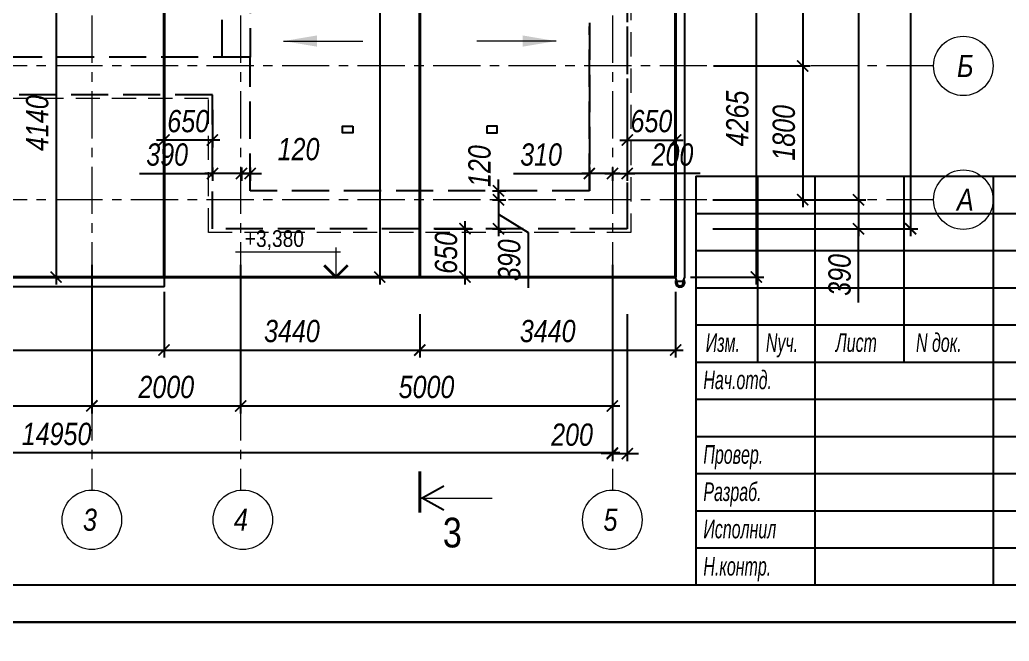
# Model space of a CAD drawing. Header units: millimetres. Extents: x 1582001 to 3303937, y 226471 to 491235.
# Drawn here: x 1721909 to 1735216, y 350400 to 358761 of the extents above; entities that cross this region are included whole.
import ezdxf
from ezdxf.enums import TextEntityAlignment as Align

# ---------------------------------------------------------------- set-up
doc = ezdxf.new("R2010")
doc.units = ezdxf.units.MM
for name, pattern in [('CENTER', [50.8, 31.75, -6.35, 6.35, -6.35]), ('GOST2.303 4', [7, 5, -2, 0]), ('HIDDEN', [0.375, 0.25, -0.125])]:
    doc.linetypes.add(name, pattern=pattern)
doc.layers.get('Defpoints').update_dxf_attribs({"color": 255, "lineweight": 30})
for name, color, linetype, lineweight in [('Кровля', 232, 'Continuous', 25), ('Оси', 251, 'CENTER', 9), ('Отметки', 123, 'Continuous', 18), ('Перегородки', 202, 'Continuous', 30), ('Размеры', 7, 'Continuous', 18), ('Стены несущие', 7, 'Continuous', 40), ('Текст-пояснений', 135, 'Continuous', 15), ('Утеплитель', 145, 'Continuous', 9)]:
    doc.layers.add(name, color=color, linetype=linetype, lineweight=lineweight)
doc.layers.add('Формуляр', color=138, linetype='Continuous')
doc.styles.add('-АР-', font='ARIALN.TTF', dxfattribs={"width": 0.98, "height": 300})
doc.styles.add('GOST 2.304', font='ARIALNI.TTF', dxfattribs={"width": 0.98, "height": 300})
doc.styles.add('style', font='ARIALNI.TTF', dxfattribs={"width": 0.98, "height": 300})
doc.styles.add('STYLE1', font='ARIALNI.TTF', dxfattribs={"height": 300})
doc.dimstyles.new('М100', dxfattribs={"dimtxt": 600, "dimasz": 150, "dimexe": 100, "dimexo": 200, "dimgap": 100, "dimtad": 1, "dimdec": 0, "dimtxsty": 'style', "dimblk": 'ARCHTICK', "dimcen": 150, "dimdle": 100, "dimclrt": 256, "dimadec": 0, "dimazin": 0, "dimtfac": 1, "dimtdec": 0, "dimtmove": 1, "dimatfit": 3, "dimldrblk": 'NONE', "dimfxl": 0, "dimarcsym": 0})

# ---------------------------------------------------------------- blocks, each defined once
blk = doc.blocks.new('_ArchTick')
at = {"color": 0, "linetype": 'ByBlock', "const_width": 0.15}
blk.add_lwpolyline([(-0.5, -0.5), (0.5, 0.5)], dxfattribs=at)
blk = doc.blocks.new('*D378')
at = {"layer": 'Defpoints', "color": 0, "lineweight": -3, "transparency": 16777216}
for p in [(1717479, 356056), (1722879, 355666), (1722879, 353566)]:
    blk.add_point(p, dxfattribs=at)
at = {"layer": 'Размеры', "color": 0, "lineweight": -2, "transparency": 16777216}
for p, q in [((1717479, 355856), (1717479, 353466)), ((1722879, 355466), (1722879, 353466)), ((1717379, 353566), (1722979, 353566))]:
    blk.add_line(p, q, dxfattribs=at)
at = {"layer": 'Размеры', "color": 0, "lineweight": -2, "transparency": 16777216, "xscale": 150, "yscale": 150, "zscale": 150, "rotation": 180}
blk.add_blockref('_ArchTick', (1717479, 353566), dxfattribs=at)
at = {"layer": 'Размеры', "color": 0, "lineweight": -2, "transparency": 16777216, "xscale": 150, "yscale": 150, "zscale": 150}
blk.add_blockref('_ArchTick', (1722879, 353566), dxfattribs=at)
at = {"layer": 'Размеры', "transparency": 16777216, "insert": (1720179, 353819), "char_height": 300, "attachment_point": 5, "style": 'style'}
blk.add_mtext('5400', dxfattribs=at)
blk = doc.blocks.new('_None')
blk = doc.blocks.new('*D379')
at = {"layer": 'Defpoints', "color": 0, "lineweight": -3, "transparency": 16777216}
for p in [(1722879, 355666), (1724879, 355666), (1724879, 353566)]:
    blk.add_point(p, dxfattribs=at)
at = {"layer": 'Размеры', "color": 0, "lineweight": -2, "transparency": 16777216}
for p, q in [((1722879, 355466), (1722879, 353466)), ((1724879, 355466), (1724879, 353466)), ((1722779, 353566), (1724979, 353566))]:
    blk.add_line(p, q, dxfattribs=at)
at = {"layer": 'Размеры', "color": 0, "lineweight": -2, "transparency": 16777216, "xscale": 150, "yscale": 150, "zscale": 150, "rotation": 180}
blk.add_blockref('_ArchTick', (1722879, 353566), dxfattribs=at)
at = {"layer": 'Размеры', "color": 0, "lineweight": -2, "transparency": 16777216, "xscale": 150, "yscale": 150, "zscale": 150}
blk.add_blockref('_ArchTick', (1724879, 353566), dxfattribs=at)
at = {"layer": 'Размеры', "transparency": 16777216, "insert": (1723879, 353819), "char_height": 300, "attachment_point": 5, "style": 'style'}
blk.add_mtext('2000', dxfattribs=at)
blk = doc.blocks.new('*D380')
at = {"layer": 'Defpoints', "color": 0, "lineweight": -3, "transparency": 16777216}
for p in [(1724879, 355666), (1729879, 355666), (1729879, 353566)]:
    blk.add_point(p, dxfattribs=at)
at = {"layer": 'Размеры', "color": 0, "lineweight": -2, "transparency": 16777216}
for p, q in [((1724879, 355466), (1724879, 353466)), ((1729879, 355466), (1729879, 353466)), ((1724779, 353566), (1729979, 353566))]:
    blk.add_line(p, q, dxfattribs=at)
at = {"layer": 'Размеры', "color": 0, "lineweight": -2, "transparency": 16777216, "xscale": 150, "yscale": 150, "zscale": 150, "rotation": 180}
blk.add_blockref('_ArchTick', (1724879, 353566), dxfattribs=at)
at = {"layer": 'Размеры', "color": 0, "lineweight": -2, "transparency": 16777216, "xscale": 150, "yscale": 150, "zscale": 150}
blk.add_blockref('_ArchTick', (1729879, 353566), dxfattribs=at)
at = {"layer": 'Размеры', "transparency": 16777216, "insert": (1727379, 353819), "char_height": 300, "attachment_point": 5, "style": 'style'}
blk.add_mtext('5000', dxfattribs=at)
blk = doc.blocks.new('*D382')
at = {"layer": 'Defpoints', "color": 0, "lineweight": -3, "transparency": 16777216}
for p in [(1714929, 355666), (1729879, 355666), (1714929, 352934)]:
    blk.add_point(p, dxfattribs=at)
at = {"layer": 'Размеры', "color": 0, "lineweight": -2, "transparency": 16777216}
for p, q in [((1714929, 355466), (1714929, 352834)), ((1729879, 355466), (1729879, 352834)), ((1729979, 352934), (1714829, 352934))]:
    blk.add_line(p, q, dxfattribs=at)
at = {"layer": 'Размеры', "color": 0, "lineweight": -2, "transparency": 16777216, "xscale": 150, "yscale": 150, "zscale": 150, "rotation": 180}
blk.add_blockref('_ArchTick', (1714929, 352934), dxfattribs=at)
at = {"layer": 'Размеры', "color": 0, "lineweight": -2, "transparency": 16777216, "xscale": 150, "yscale": 150, "zscale": 150}
blk.add_blockref('_ArchTick', (1729879, 352934), dxfattribs=at)
at = {"layer": 'Размеры', "transparency": 16777216, "insert": (1722404, 353187), "char_height": 300, "attachment_point": 5, "style": 'style'}
blk.add_mtext('14950', dxfattribs=at)
blk = doc.blocks.new('*D384')
at = {"layer": 'Defpoints', "color": 0, "lineweight": -3, "transparency": 16777216}
for p in [(1729879, 355000), (1730079, 355000), (1730079, 352924)]:
    blk.add_point(p, dxfattribs=at)
at = {"layer": 'Размеры', "color": 0, "lineweight": -2, "transparency": 16777216}
for p, q in [((1729879, 354800), (1729879, 352824)), ((1730079, 354800), (1730079, 352824)), ((1729879, 352924), (1729729, 352924)), ((1729879, 352924), (1730079, 352924)), ((1730079, 352924), (1730229, 352924))]:
    blk.add_line(p, q, dxfattribs=at)
at = {"layer": 'Размеры', "color": 0, "lineweight": -2, "transparency": 16777216, "xscale": 150, "yscale": 150, "zscale": 150}
blk.add_blockref('_ArchTick', (1729879, 352924), dxfattribs=at)
at = {"layer": 'Размеры', "color": 0, "lineweight": -2, "transparency": 16777216, "xscale": 150, "yscale": 150, "zscale": 150, "rotation": 180}
blk.add_blockref('_ArchTick', (1730079, 352924), dxfattribs=at)
at = {"layer": 'Размеры', "transparency": 16777216, "insert": (1729337, 353177), "char_height": 300, "attachment_point": 5, "style": 'style'}
blk.add_mtext('200', dxfattribs=at)
blk = doc.blocks.new('*D395')
at = {"layer": 'Defpoints', "color": 0, "lineweight": -3, "transparency": 16777216}
for p in [(1730959, 361840), (1731039, 358140), (1732439, 358140)]:
    blk.add_point(p, dxfattribs=at)
at = {"layer": 'Размеры', "color": 0, "lineweight": -2, "transparency": 16777216}
for p, q in [((1731159, 361840), (1732539, 361840)), ((1732439, 361940), (1732439, 358040)), ((1731239, 358140), (1732539, 358140))]:
    blk.add_line(p, q, dxfattribs=at)
at = {"layer": 'Размеры', "color": 0, "lineweight": -2, "transparency": 16777216, "xscale": 150, "yscale": 150, "zscale": 150}
for p, rotation in [((1732439, 361840), 90), ((1732439, 358140), 270)]:
    blk.add_blockref('_ArchTick', p, dxfattribs=dict(at, rotation=rotation))
at = {"layer": 'Размеры', "transparency": 16777216, "insert": (1732186, 359990), "char_height": 300, "attachment_point": 5, "rotation": 90, "style": 'style'}
blk.add_mtext('3700', dxfattribs=at)
blk = doc.blocks.new('*D396')
at = {"layer": 'Defpoints', "color": 0, "lineweight": -3, "transparency": 16777216}
for p in [(1731039, 358140), (1731039, 356340), (1732439, 356340)]:
    blk.add_point(p, dxfattribs=at)
at = {"layer": 'Размеры', "color": 0, "lineweight": -2, "transparency": 16777216}
for p, q in [((1732439, 358240), (1732439, 356240)), ((1731239, 358140), (1732539, 358140)), ((1731239, 356340), (1732539, 356340))]:
    blk.add_line(p, q, dxfattribs=at)
at = {"layer": 'Размеры', "color": 0, "lineweight": -2, "transparency": 16777216, "xscale": 150, "yscale": 150, "zscale": 150}
for p, rotation in [((1732439, 358140), 90), ((1732439, 356340), 270)]:
    blk.add_blockref('_ArchTick', p, dxfattribs=dict(at, rotation=rotation))
at = {"layer": 'Размеры', "transparency": 16777216, "insert": (1732186, 357240), "char_height": 300, "attachment_point": 5, "rotation": 90, "style": 'style'}
blk.add_mtext('1800', dxfattribs=at)
blk = doc.blocks.new('*D400')
at = {"layer": 'Defpoints', "color": 0, "lineweight": -3, "transparency": 16777216}
for p in [(1731039, 374240), (1731039, 356340), (1733189, 356340)]:
    blk.add_point(p, dxfattribs=at)
at = {"layer": 'Размеры', "color": 0, "lineweight": -2, "transparency": 16777216}
for p, q in [((1733189, 374340), (1733189, 356240)), ((1731239, 374240), (1733289, 374240)), ((1731239, 356340), (1733289, 356340))]:
    blk.add_line(p, q, dxfattribs=at)
at = {"layer": 'Размеры', "color": 0, "lineweight": -2, "transparency": 16777216, "xscale": 150, "yscale": 150, "zscale": 150}
for p, rotation in [((1733189, 374240), 90), ((1733189, 356340), 270)]:
    blk.add_blockref('_ArchTick', p, dxfattribs=dict(at, rotation=rotation))
at = {"layer": 'Размеры', "transparency": 16777216, "insert": (1732936, 365290), "char_height": 300, "attachment_point": 5, "rotation": 90, "style": 'style'}
blk.add_mtext('17900', dxfattribs=at)
blk = doc.blocks.new('*D401')
at = {"layer": 'Defpoints', "color": 0, "lineweight": -3, "transparency": 16777216}
for p in [(1731029, 356340), (1731029, 355950), (1733189, 355950)]:
    blk.add_point(p, dxfattribs=at)
at = {"layer": 'Размеры', "color": 0, "lineweight": -2, "transparency": 16777216}
for p, q in [((1733189, 356440), (1733189, 355850)), ((1731229, 356340), (1733289, 356340)), ((1731229, 355950), (1733289, 355950)), ((1733189, 354955), (1733189, 355950))]:
    blk.add_line(p, q, dxfattribs=at)
at = {"layer": 'Размеры', "color": 0, "lineweight": -2, "transparency": 16777216, "xscale": 150, "yscale": 150, "zscale": 150}
for p, rotation in [((1733189, 356340), 90), ((1733189, 355950), 270)]:
    blk.add_blockref('_ArchTick', p, dxfattribs=dict(at, rotation=rotation))
at = {"layer": 'Размеры', "transparency": 16777216, "insert": (1732936, 355328), "char_height": 300, "attachment_point": 5, "rotation": 90, "style": 'style'}
blk.add_mtext('390', dxfattribs=at)
blk = doc.blocks.new('*D402')
at = {"layer": 'Defpoints', "color": 0, "lineweight": -3, "transparency": 16777216}
for p in [(1731029, 374630), (1731029, 355950), (1733889, 355950)]:
    blk.add_point(p, dxfattribs=at)
at = {"layer": 'Размеры', "color": 0, "lineweight": -2, "transparency": 16777216}
for p, q in [((1733889, 374730), (1733889, 355850)), ((1731229, 374630), (1733989, 374630)), ((1731229, 355950), (1733989, 355950))]:
    blk.add_line(p, q, dxfattribs=at)
at = {"layer": 'Размеры', "color": 0, "lineweight": -2, "transparency": 16777216, "xscale": 150, "yscale": 150, "zscale": 150}
for p, rotation in [((1733889, 374630), 90), ((1733889, 355950), 270)]:
    blk.add_blockref('_ArchTick', p, dxfattribs=dict(at, rotation=rotation))
at = {"layer": 'Размеры', "transparency": 16777216, "insert": (1733636, 365290), "char_height": 300, "attachment_point": 5, "rotation": 90, "style": 'style'}
blk.add_mtext('18680', dxfattribs=at)
blk = doc.blocks.new('R-L')
at = {"color": 0, "linetype": 'Continuous'}
blk.add_line((0, 0), (0, -15), dxfattribs=at)
for points, const_width in [([(-3, 0), (5.5, 0)], 0.6), ([(-2.5, -5), (0, -0.5), (2.5, -5)], 0.4)]:
    blk.add_lwpolyline(points, dxfattribs=dict(at, const_width=const_width))
blk = doc.blocks.new('*D457')
at = {"layer": 'Defpoints', "color": 0, "lineweight": -3, "transparency": 16777216}
for p in [(1723849, 359440), (1722398, 355300), (1723849, 355300)]:
    blk.add_point(p, dxfattribs=at)
at = {"layer": 'Размеры', "color": 0, "lineweight": -2, "transparency": 16777216}
for p, q in [((1723649, 359440), (1722298, 359440)), ((1722398, 359540), (1722398, 355200)), ((1723649, 355300), (1722298, 355300))]:
    blk.add_line(p, q, dxfattribs=at)
at = {"layer": 'Размеры', "color": 0, "lineweight": -2, "transparency": 16777216, "xscale": 150, "yscale": 150, "zscale": 150}
for p, rotation in [((1722398, 359440), 90), ((1722398, 355300), 270)]:
    blk.add_blockref('_ArchTick', p, dxfattribs=dict(at, rotation=rotation))
at = {"layer": 'Размеры', "transparency": 16777216, "insert": (1722145, 357370), "char_height": 300, "attachment_point": 5, "rotation": 90, "style": 'style'}
blk.add_mtext('4140', dxfattribs=at)
blk = doc.blocks.new('*D458')
at = {"layer": 'Defpoints', "color": 0, "lineweight": -3, "transparency": 16777216}
for p in [(1727289, 363200), (1726751, 355300), (1727289, 355300)]:
    blk.add_point(p, dxfattribs=at)
at = {"layer": 'Размеры', "color": 0, "lineweight": -2, "transparency": 16777216}
for p, q in [((1726751, 363300), (1726751, 355200)), ((1727089, 363200), (1726651, 363200)), ((1727089, 355300), (1726651, 355300))]:
    blk.add_line(p, q, dxfattribs=at)
at = {"layer": 'Размеры', "color": 0, "lineweight": -2, "transparency": 16777216, "xscale": 150, "yscale": 150, "zscale": 150}
for p, rotation in [((1726751, 363200), 90), ((1726751, 355300), 270)]:
    blk.add_blockref('_ArchTick', p, dxfattribs=dict(at, rotation=rotation))
at = {"layer": 'Размеры', "transparency": 16777216, "insert": (1726498, 359250), "char_height": 300, "attachment_point": 5, "rotation": 90, "style": 'style'}
blk.add_mtext('7900', dxfattribs=at)
blk = doc.blocks.new('*D459')
at = {"layer": 'Defpoints', "color": 0, "lineweight": -3, "transparency": 16777216}
for p in [(1731029, 359565), (1730729, 355300), (1731814, 355300)]:
    blk.add_point(p, dxfattribs=at)
at = {"layer": 'Размеры', "color": 0, "lineweight": -2, "transparency": 16777216}
for p, q in [((1731229, 359565), (1731914, 359565)), ((1731814, 359665), (1731814, 355200)), ((1730929, 355300), (1731914, 355300))]:
    blk.add_line(p, q, dxfattribs=at)
at = {"layer": 'Размеры', "color": 0, "lineweight": -2, "transparency": 16777216, "xscale": 150, "yscale": 150, "zscale": 150}
for p, rotation in [((1731814, 359565), 90), ((1731814, 355300), 270)]:
    blk.add_blockref('_ArchTick', p, dxfattribs=dict(at, rotation=rotation))
at = {"layer": 'Размеры', "transparency": 16777216, "insert": (1731561, 357433), "char_height": 300, "attachment_point": 5, "rotation": 90, "style": 'style'}
blk.add_mtext('4265', dxfattribs=at)
blk = doc.blocks.new('*D468')
at = {"layer": 'Defpoints', "color": 0, "lineweight": -3, "transparency": 16777216}
for p in [(1716439, 355300), (1723849, 355300), (1723849, 354318)]:
    blk.add_point(p, dxfattribs=at)
at = {"layer": 'Размеры', "color": 0, "lineweight": -2, "transparency": 16777216}
for p, q in [((1716439, 355100), (1716439, 354218)), ((1723849, 355100), (1723849, 354218)), ((1716339, 354318), (1723949, 354318))]:
    blk.add_line(p, q, dxfattribs=at)
at = {"layer": 'Размеры', "color": 0, "lineweight": -2, "transparency": 16777216, "xscale": 150, "yscale": 150, "zscale": 150, "rotation": 180}
blk.add_blockref('_ArchTick', (1716439, 354318), dxfattribs=at)
at = {"layer": 'Размеры', "color": 0, "lineweight": -2, "transparency": 16777216, "xscale": 150, "yscale": 150, "zscale": 150}
blk.add_blockref('_ArchTick', (1723849, 354318), dxfattribs=at)
at = {"layer": 'Размеры', "transparency": 16777216, "insert": (1720144, 354571), "char_height": 300, "attachment_point": 5, "style": 'style'}
blk.add_mtext('7410', dxfattribs=at)
blk = doc.blocks.new('*D420')
at = {"layer": 'Defpoints', "color": 0, "lineweight": -3, "transparency": 16777216}
for p in [(1723849, 355300), (1727289, 355000), (1727289, 354318)]:
    blk.add_point(p, dxfattribs=at)
at = {"layer": 'Размеры', "color": 0, "lineweight": -2, "transparency": 16777216}
for p, q in [((1723849, 355100), (1723849, 354218)), ((1727289, 354800), (1727289, 354218)), ((1723749, 354318), (1727389, 354318))]:
    blk.add_line(p, q, dxfattribs=at)
at = {"layer": 'Размеры', "color": 0, "lineweight": -2, "transparency": 16777216, "xscale": 150, "yscale": 150, "zscale": 150, "rotation": 180}
blk.add_blockref('_ArchTick', (1723849, 354318), dxfattribs=at)
at = {"layer": 'Размеры', "color": 0, "lineweight": -2, "transparency": 16777216, "xscale": 150, "yscale": 150, "zscale": 150}
blk.add_blockref('_ArchTick', (1727289, 354318), dxfattribs=at)
at = {"layer": 'Размеры', "transparency": 16777216, "insert": (1725569, 354571), "char_height": 300, "attachment_point": 5, "style": 'style'}
blk.add_mtext('3440', dxfattribs=at)
blk = doc.blocks.new('*D421')
at = {"layer": 'Defpoints', "color": 0, "lineweight": -3, "transparency": 16777216}
for p in [(1730729, 355300), (1727289, 355000), (1730729, 354318)]:
    blk.add_point(p, dxfattribs=at)
at = {"layer": 'Размеры', "color": 0, "lineweight": -2, "transparency": 16777216}
for p, q in [((1730729, 355100), (1730729, 354218)), ((1727289, 354800), (1727289, 354218)), ((1727189, 354318), (1730829, 354318))]:
    blk.add_line(p, q, dxfattribs=at)
at = {"layer": 'Размеры', "color": 0, "lineweight": -2, "transparency": 16777216, "xscale": 150, "yscale": 150, "zscale": 150, "rotation": 180}
blk.add_blockref('_ArchTick', (1727289, 354318), dxfattribs=at)
at = {"layer": 'Размеры', "color": 0, "lineweight": -2, "transparency": 16777216, "xscale": 150, "yscale": 150, "zscale": 150}
blk.add_blockref('_ArchTick', (1730729, 354318), dxfattribs=at)
at = {"layer": 'Размеры', "transparency": 16777216, "insert": (1729009, 354571), "char_height": 300, "attachment_point": 5, "style": 'style'}
blk.add_mtext('3440', dxfattribs=at)
blk = doc.blocks.new('*D433')
at = {"layer": 'Defpoints', "color": 0, "lineweight": -3, "transparency": 16777216}
for p in [(1723849, 357750), (1724499, 357750), (1723849, 357143)]:
    blk.add_point(p, dxfattribs=at)
at = {"layer": 'Размеры', "color": 0, "lineweight": -2, "transparency": 16777216}
for p, q in [((1723849, 357550), (1723849, 357043)), ((1724499, 357550), (1724499, 357043)), ((1724599, 357143), (1723749, 357143))]:
    blk.add_line(p, q, dxfattribs=at)
at = {"layer": 'Размеры', "color": 0, "lineweight": -2, "transparency": 16777216, "xscale": 150, "yscale": 150, "zscale": 150, "rotation": 180}
blk.add_blockref('_ArchTick', (1723849, 357143), dxfattribs=at)
at = {"layer": 'Размеры', "color": 0, "lineweight": -2, "transparency": 16777216, "xscale": 150, "yscale": 150, "zscale": 150}
blk.add_blockref('_ArchTick', (1724499, 357143), dxfattribs=at)
at = {"layer": 'Размеры', "transparency": 16777216, "insert": (1724174, 357396), "char_height": 300, "attachment_point": 5, "style": 'style'}
blk.add_mtext('650', dxfattribs=at)
blk = doc.blocks.new('*D434')
at = {"layer": 'Defpoints', "color": 0, "lineweight": -3, "transparency": 16777216}
for p in [(1724499, 356972), (1724889, 356972), (1724499, 356693)]:
    blk.add_point(p, dxfattribs=at)
at = {"layer": 'Размеры', "color": 0, "lineweight": -2, "transparency": 16777216}
for p, q in [((1724499, 356772), (1724499, 356593)), ((1724889, 356772), (1724889, 356593)), ((1723517, 356693), (1724499, 356693)), ((1724989, 356693), (1724399, 356693))]:
    blk.add_line(p, q, dxfattribs=at)
at = {"layer": 'Размеры', "color": 0, "lineweight": -2, "transparency": 16777216, "xscale": 150, "yscale": 150, "zscale": 150, "rotation": 180}
blk.add_blockref('_ArchTick', (1724499, 356693), dxfattribs=at)
at = {"layer": 'Размеры', "color": 0, "lineweight": -2, "transparency": 16777216, "xscale": 150, "yscale": 150, "zscale": 150}
blk.add_blockref('_ArchTick', (1724889, 356693), dxfattribs=at)
at = {"layer": 'Размеры', "transparency": 16777216, "insert": (1723891, 356946), "char_height": 300, "attachment_point": 5, "style": 'style'}
blk.add_mtext('390', dxfattribs=at)
blk = doc.blocks.new('*D435')
at = {"layer": 'Defpoints', "color": 0, "lineweight": -3, "transparency": 16777216}
for p in [(1724889, 356972), (1725009, 356972), (1725009, 356693)]:
    blk.add_point(p, dxfattribs=at)
at = {"layer": 'Размеры', "color": 0, "lineweight": -2, "transparency": 16777216}
for p, q in [((1724889, 356772), (1724889, 356593)), ((1725009, 356772), (1725009, 356593)), ((1724889, 356693), (1724739, 356693)), ((1724889, 356693), (1725009, 356693)), ((1725009, 356693), (1725159, 356693))]:
    blk.add_line(p, q, dxfattribs=at)
at = {"layer": 'Размеры', "color": 0, "lineweight": -2, "transparency": 16777216, "xscale": 150, "yscale": 150, "zscale": 150}
blk.add_blockref('_ArchTick', (1724889, 356693), dxfattribs=at)
at = {"layer": 'Размеры', "color": 0, "lineweight": -2, "transparency": 16777216, "xscale": 150, "yscale": 150, "zscale": 150, "rotation": 180}
blk.add_blockref('_ArchTick', (1725009, 356693), dxfattribs=at)
at = {"layer": 'Размеры', "transparency": 16777216, "insert": (1725658, 357019), "char_height": 300, "attachment_point": 5, "style": 'style'}
blk.add_mtext('120', dxfattribs=at)
blk = doc.blocks.new('*D436')
at = {"layer": 'Defpoints', "color": 0, "lineweight": -3, "transparency": 16777216}
for p in [(1730079, 357750), (1730729, 357750), (1730729, 357143)]:
    blk.add_point(p, dxfattribs=at)
at = {"layer": 'Размеры', "color": 0, "lineweight": -2, "transparency": 16777216}
for p, q in [((1730079, 357550), (1730079, 357043)), ((1730729, 357550), (1730729, 357043)), ((1729979, 357143), (1730829, 357143))]:
    blk.add_line(p, q, dxfattribs=at)
at = {"layer": 'Размеры', "color": 0, "lineweight": -2, "transparency": 16777216, "xscale": 150, "yscale": 150, "zscale": 150, "rotation": 180}
blk.add_blockref('_ArchTick', (1730079, 357143), dxfattribs=at)
at = {"layer": 'Размеры', "color": 0, "lineweight": -2, "transparency": 16777216, "xscale": 150, "yscale": 150, "zscale": 150}
blk.add_blockref('_ArchTick', (1730729, 357143), dxfattribs=at)
at = {"layer": 'Размеры', "transparency": 16777216, "insert": (1730404, 357396), "char_height": 300, "attachment_point": 5, "style": 'style'}
blk.add_mtext('650', dxfattribs=at)
blk = doc.blocks.new('*D437')
at = {"layer": 'Defpoints', "color": 0, "lineweight": -3, "transparency": 16777216}
for p in [(1729879, 356972), (1730079, 356972), (1730079, 356693)]:
    blk.add_point(p, dxfattribs=at)
at = {"layer": 'Размеры', "color": 0, "lineweight": -2, "transparency": 16777216}
for p, q in [((1729879, 356772), (1729879, 356593)), ((1730079, 356772), (1730079, 356593)), ((1729779, 356693), (1730179, 356693)), ((1731060, 356693), (1730079, 356693))]:
    blk.add_line(p, q, dxfattribs=at)
at = {"layer": 'Размеры', "color": 0, "lineweight": -2, "transparency": 16777216, "xscale": 150, "yscale": 150, "zscale": 150, "rotation": 180}
blk.add_blockref('_ArchTick', (1729879, 356693), dxfattribs=at)
at = {"layer": 'Размеры', "color": 0, "lineweight": -2, "transparency": 16777216, "xscale": 150, "yscale": 150, "zscale": 150}
blk.add_blockref('_ArchTick', (1730079, 356693), dxfattribs=at)
at = {"layer": 'Размеры', "transparency": 16777216, "insert": (1730687, 356946), "char_height": 300, "attachment_point": 5, "style": 'style'}
blk.add_mtext('200', dxfattribs=at)
blk = doc.blocks.new('*D438')
at = {"layer": 'Defpoints', "color": 0, "lineweight": -3, "transparency": 16777216}
for p in [(1729569, 356972), (1729879, 356972), (1729569, 356693)]:
    blk.add_point(p, dxfattribs=at)
at = {"layer": 'Размеры', "color": 0, "lineweight": -2, "transparency": 16777216}
for p, q in [((1729569, 356772), (1729569, 356593)), ((1729879, 356772), (1729879, 356593)), ((1728547, 356693), (1729569, 356693)), ((1729979, 356693), (1729469, 356693))]:
    blk.add_line(p, q, dxfattribs=at)
at = {"layer": 'Размеры', "color": 0, "lineweight": -2, "transparency": 16777216, "xscale": 150, "yscale": 150, "zscale": 150, "rotation": 180}
blk.add_blockref('_ArchTick', (1729569, 356693), dxfattribs=at)
at = {"layer": 'Размеры', "color": 0, "lineweight": -2, "transparency": 16777216, "xscale": 150, "yscale": 150, "zscale": 150}
blk.add_blockref('_ArchTick', (1729879, 356693), dxfattribs=at)
at = {"layer": 'Размеры', "transparency": 16777216, "insert": (1728920, 356946), "char_height": 300, "attachment_point": 5, "style": 'style'}
blk.add_mtext('310', dxfattribs=at)
blk = doc.blocks.new('*D445')
at = {"layer": 'Defpoints', "color": 0, "lineweight": -3, "transparency": 16777216}
for p in [(1727289, 355950), (1727289, 355300), (1727896, 355300)]:
    blk.add_point(p, dxfattribs=at)
at = {"layer": 'Размеры', "color": 0, "lineweight": -2, "transparency": 16777216}
for p, q in [((1727896, 356050), (1727896, 355200)), ((1727489, 355950), (1727996, 355950)), ((1727489, 355300), (1727996, 355300))]:
    blk.add_line(p, q, dxfattribs=at)
at = {"layer": 'Размеры', "color": 0, "lineweight": -2, "transparency": 16777216, "xscale": 150, "yscale": 150, "zscale": 150}
for p, rotation in [((1727896, 355950), 90), ((1727896, 355300), 270)]:
    blk.add_blockref('_ArchTick', p, dxfattribs=dict(at, rotation=rotation))
at = {"layer": 'Размеры', "transparency": 16777216, "insert": (1727643, 355625), "char_height": 300, "attachment_point": 5, "rotation": 90, "style": 'style'}
blk.add_mtext('650', dxfattribs=at)
blk = doc.blocks.new('*D446')
at = {"layer": 'Defpoints', "color": 0, "lineweight": -3, "transparency": 16777216}
for p in [(1728067, 356340), (1728067, 355950), (1728347, 355950)]:
    blk.add_point(p, dxfattribs=at)
at = {"layer": 'Размеры', "color": 0, "lineweight": -2, "transparency": 16777216}
for p, q in [((1728347, 356440), (1728347, 355850)), ((1728267, 356340), (1728447, 356340)), ((1728347, 356145), (1728747, 355900)), ((1728267, 355950), (1728447, 355950)), ((1728747, 355900), (1728747, 355153))]:
    blk.add_line(p, q, dxfattribs=at)
at = {"layer": 'Размеры', "color": 0, "lineweight": -2, "transparency": 16777216, "xscale": 150, "yscale": 150, "zscale": 150}
for p, rotation in [((1728347, 356340), 90), ((1728347, 355950), 270)]:
    blk.add_blockref('_ArchTick', p, dxfattribs=dict(at, rotation=rotation))
at = {"layer": 'Размеры', "transparency": 16777216, "insert": (1728493, 355526), "char_height": 300, "attachment_point": 5, "rotation": 90, "style": 'style'}
blk.add_mtext('390', dxfattribs=at)
blk = doc.blocks.new('*D447')
at = {"layer": 'Defpoints', "color": 0, "lineweight": -3, "transparency": 16777216}
for p in [(1728067, 356460), (1728347, 356460), (1728067, 356340)]:
    blk.add_point(p, dxfattribs=at)
at = {"layer": 'Размеры', "color": 0, "lineweight": -2, "transparency": 16777216}
for p, q in [((1728347, 356460), (1728347, 356610)), ((1728267, 356460), (1728447, 356460)), ((1728347, 356340), (1728347, 356460)), ((1728267, 356340), (1728447, 356340)), ((1728347, 356340), (1728347, 356190))]:
    blk.add_line(p, q, dxfattribs=at)
at = {"layer": 'Размеры', "color": 0, "lineweight": -2, "transparency": 16777216, "xscale": 150, "yscale": 150, "zscale": 150}
for p, rotation in [((1728347, 356460), 270), ((1728347, 356340), 90)]:
    blk.add_blockref('_ArchTick', p, dxfattribs=dict(at, rotation=rotation))
at = {"layer": 'Размеры', "transparency": 16777216, "insert": (1728093, 356792), "char_height": 300, "attachment_point": 5, "rotation": 90, "style": 'style'}
blk.add_mtext('120', dxfattribs=at)
blk = doc.blocks.new('*U5')
at = {"color": 0, "linetype": 'Continuous', "lineweight": -2}
for p, q in [((24, 4.5), (5.2, 4.5)), ((6, 5.3), (6, 0)), ((9, 0), (0, 0)), ((0, 0), (6, 0))]:
    blk.add_line(p, q, dxfattribs=at)
at = {"color": 0, "linetype": 'Continuous', "lineweight": -2, "const_width": 0.5}
blk.add_lwpolyline([(3.88, 2.12), (6, 0), (8.12, 2.12)], dxfattribs=at)
at = {"color": 0, "linetype": 'Continuous', "lineweight": -2, "style": '-АР-', "flags": 8}
blk.add_attdef('OTMETKA', text='', height=3, dxfattribs=at).set_placement((17.03, 4.5), align=Align.BOTTOM_CENTER)
blk.add_attdef('FLOOR', text='', height=3, dxfattribs=at).set_placement((17, 3.5), align=Align.TOP_CENTER)

msp = doc.modelspace()

# ---------------------------------------------------------------- linework, layer by layer
at = {"layer": 'Кровля', "color": 51}
for p, q in [((1730729, 355300.1), (1730729, 359855.6)), ((1730855.2, 355300.1), (1730855.2, 359855.6)), ((1713970, 355300.1), (1723849, 355300.1)), ((1713971, 355173.9), (1723849, 355173.9)), ((1730747.6, 355245.2), (1730831.1, 355244.5))]:
    msp.add_line(p, q, dxfattribs=at)
at = {"layer": 'Кровля'}
msp.add_lwpolyline([(1713969, 365860.1), (1713969, 355300.1), (1723849, 355300.1), (1723849, 359441.7), (1727289, 363200.1), (1728214.7, 362300.1), (1730729, 362300.1), (1730729, 365860.1), (1713969, 365860.1)], dxfattribs=at)
at = {"layer": 'Кровля', "lineweight": 40}
for points in [[(1730729, 365860.1), (1716439, 365860.1), (1716439, 355300.1), (1723849, 355300.1), (1723849, 359441.7), (1727289, 363200.1)], [(1723849, 355300.1), (1727289, 355300.1), (1727289, 363200.1), (1723849, 359441.7), (1723849, 355300.1)], [(1730729, 355300.1), (1727289, 355300.1), (1727289, 363200.1), (1730729, 359855.6), (1730729, 355300.1)]]:
    msp.add_lwpolyline(points, dxfattribs=at)
at = {"layer": 'Кровля', "color": 51}
for points in [[(1726387.8, 357329.6), (1726387.8, 357239.6), (1726248.8, 357239.6), (1726248.8, 357329.6)], [(1728190.1, 357329.6), (1728190.1, 357239.6), (1728329.1, 357239.6), (1728329.1, 357329.6)]]:
    msp.add_lwpolyline(points, close=True, dxfattribs=at)
for points in [[(1723849, 355300.1), (1723849, 355173.9), (1723849, 355173.9), (1723849, 355173.9)], [(1730747.6, 355245.2), (1730729, 355300.1)], [(1730831.1, 355244.5), (1730855.2, 355300.1)]]:
    msp.add_lwpolyline(points, dxfattribs=at)
for radius, start, end in [(62.5, 141.56401, 35.88381), (45, 157.58199, 21.44259)]:
    msp.add_arc((1730789.2, 355228.1), radius, start, end, dxfattribs=at)
at = {"layer": 'Оси', "ltscale": 20}
for p, q in [((1722879, 378120.8), (1722879, 352434)), ((1724879, 378120.8), (1724879, 352434)), ((1729879, 378120.8), (1729879, 352434)), ((1734199, 358140.1), (1710499, 358140.1)), ((1734199, 356340.1), (1710499, 356340.1))]:
    msp.add_line(p, q, dxfattribs=at)
at = {"layer": 'Оси', "linetype": 'Continuous', "ltscale": 100}
for centre in [(1734599, 358140.1), (1734599, 358140.1), (1734599, 356340.1), (1734599, 356340.1), (1722879, 352034), (1722879, 352034), (1724909, 352034), (1724909, 352034), (1729879, 352034), (1729879, 352034)]:
    msp.add_circle(centre, 400, dxfattribs=at)
at = {"layer": 'Перегородки', "color": 0, "linetype": 'GOST2.303 4', "lineweight": -3, "ltscale": 100}
for p, q in [((1725009, 362150.1), (1725009, 358260.1)), ((1724629, 358260.1), (1724629, 361650.1)), ((1729569, 356460.1), (1729569, 358670.1)), ((1730079, 358670.1), (1730079, 355950.1))]:
    msp.add_line(p, q, dxfattribs=at)
for points in [[(1717089, 371630.1), (1723059, 371630.1), (1723059, 370340.1), (1724499, 370340.1), (1724499, 374630.1), (1730079, 374630.1), (1730079, 355950.1), (1724499, 355950.1), (1724499, 357750.1), (1714619, 357750.1), (1714619, 364640.1), (1717089, 364640.1), (1717089, 371630.1)], [(1717599, 371120.1), (1722549, 371120.1), (1722549, 369830.1), (1725009, 369830.1), (1725009, 374120.1), (1729569, 374120.1), (1729569, 356460.1), (1725009, 356460.1), (1725009, 358260.1), (1715129, 358260.1), (1715129, 364130.1), (1717599, 364130.1), (1717599, 371120.1)]]:
    msp.add_lwpolyline(points, dxfattribs=at)
at = {"layer": 'Стены несущие', "lineweight": -3}
for p, q in [((1724499, 357510.1), (1724499, 357750.1)), ((1730079, 355950.1), (1729569, 355950.1))]:
    msp.add_line(p, q, dxfattribs=at)
at = {"layer": 'Текст-пояснений', "color": 0, "linetype": 'Continuous', "ltscale": 2}
for p, q in [((1725454.7, 358474.6), (1726520.8, 358474.6)), ((1729123.2, 358474.6), (1728057.2, 358474.6))]:
    msp.add_line(p, q, dxfattribs=at)
for points in [[(1725454.7, 358474.6), (1725905.4, 358399.2), (1725905.4, 358550)], [(1729123.2, 358474.6), (1728672.6, 358399.2), (1728672.6, 358550)]]:
    msp.add_solid(points, dxfattribs=at)
at = {"layer": 'Утеплитель', "linetype": 'HIDDEN', "ltscale": 1300}
msp.add_lwpolyline([(1717039, 371680.1), (1723109, 371680.1), (1723109, 370390.1), (1724449, 370390.1), (1724449, 374680.1), (1730129, 374680.1), (1730129, 355900.1), (1724449, 355900.1), (1724449, 357700.1), (1714569, 357700.1), (1714569, 364690.1), (1717039, 364690.1), (1717039, 371680.1)], dxfattribs=at)
at = {"layer": 'Формуляр', "color": 0}
for p, q in [((1731000.6, 356654.9), (1731000.6, 351154.9)), ((1731000.6, 356654.9), (1749500.6, 356654.9)), ((1731832.5, 356654.9), (1731832.5, 354154.9)), ((1732600.6, 356654.9), (1732600.6, 351154.9)), ((1733800.6, 356654.9), (1733800.6, 354154.9)), ((1735000.6, 356654.9), (1735000.6, 351154.9)), ((1731000.6, 356154.9), (1737500.6, 356154.9)), ((1731000.6, 355654.9), (1749500.6, 355654.9)), ((1731000.6, 355154.9), (1737500.6, 355154.9)), ((1731000.6, 354654.9), (1737500.6, 354654.9)), ((1731000.6, 354154.9), (1749500.6, 354154.9)), ((1731000.6, 353654.9), (1737500.6, 353654.9)), ((1731000.6, 353154.9), (1737500.6, 353154.9)), ((1731000.6, 352654.9), (1737500.6, 352654.9)), ((1731000.6, 352154.9), (1737500.6, 352154.9)), ((1731000.6, 351654.9), (1737500.6, 351654.9))]:
    msp.add_line(p, q, dxfattribs=at)
at = {"layer": 'Формуляр'}
for points in [[(1708000.7, 380354.9), (1750000.6, 380354.9), (1750000.6, 350654.9), (1708000.7, 350654.9)], [(1708000.7, 350654.9), (1750000.6, 350654.9), (1750000.6, 320955), (1708000.7, 320955)]]:
    msp.add_lwpolyline(points, close=True, dxfattribs=at)
at = {"layer": 'Формуляр', "color": 0}
msp.add_lwpolyline([(1710000.7, 351154.9), (1710000.7, 379844.8), (1749500.6, 379844.8), (1749500.6, 351154.9)], close=True, dxfattribs=at)

# ---------------------------------------------------------------- block references
at = {"layer": 'Оси', "linetype": 'Continuous', "xscale": 65, "yscale": 65, "zscale": 65, "rotation": 90}
msp.add_blockref('R-L', (1727289, 352326.5), dxfattribs=at)
msp.add_blockref('R-L', (1727289, 352326.5), dxfattribs=at)
msp.add_blockref('R-L', (1727289, 352326.5), dxfattribs=at)
msp.add_blockref('R-L', (1727289, 352326.5), dxfattribs=at)
at = {"layer": 'Отметки', "color": 0, "ltscale": 100}
ref = msp.add_blockref('*U5', (1726611.4, 355300.1), dxfattribs=dict(at, xscale=-75, yscale=75, zscale=75))
ref.add_attrib('OTMETKA', '+3,380', dxfattribs={"layer": '0', "color": 0, "linetype": 'Continuous', "lineweight": -2, "height": 225, "style": '-АР-', "flags": 8}).set_placement((1725333.1, 355637.6), align=Align.BOTTOM_CENTER)

# ---------------------------------------------------------------- texts
at = {"layer": 'Оси', "linetype": 'Continuous', "ltscale": 100, "style": 'GOST 2.304'}
for s, p in [('Б', (1734625.3, 358140.1)), ('А', (1734625.3, 356340.1)), ('3', (1722852.6, 352034)), ('4', (1724882.6, 352034)), ('5', (1729852.6, 352034))]:
    msp.add_text(s, height=297.2, dxfattribs=at).set_placement(p, align=Align.MIDDLE_CENTER)
at = {"layer": 'Оси', "linetype": 'Continuous', "style": '-АР-'}
msp.add_text('3', height=400, dxfattribs=at).set_placement((1727598.7, 351661.8))
at = {"layer": 'Формуляр', "color": 0, "style": 'STYLE1', "width": 0.75}
for s, p in [('Изм.', (1731134.8, 354293)), ('Nуч.', (1731944.2, 354293)), ('Лист', (1732883.7, 354293)), ('N док.', (1733963, 354293)), ('Нач.отд.', (1731102.9, 353791.3)), ('Провер.', (1731102.9, 352788)), ('Разраб.', (1731102.9, 352286.4)), ('Исполнил', (1731102.9, 351784.7)), ('Н.контр.', (1731102.9, 351283.1))]:
    msp.add_text(s, height=250, dxfattribs=at).set_placement(p)

# ---------------------------------------------------------------- dimensions: what is measured, and where the dimension line sits
at = {"layer": 'Размеры'}
for base, p1, p2, picture, middle in [((1733889, 355950.1), (1731029, 374630.1), (1731029, 355950.1), '*D402', (1733635.8, 365290.1)), ((1733189, 356340.1), (1731039, 374240.1), (1731039, 356340.1), '*D400', (1732935.8, 365290.1)), ((1726750.8, 355300.1), (1727289, 363200.1), (1727289, 355300.1), '*D458', (1726497.6, 359250.1)), ((1732439, 358140.1), (1730959, 361840.1), (1731039, 358140.1), '*D395', (1732185.8, 359990.1)), ((1731814, 355300.1), (1731029, 359565.1), (1730729, 355300.1), '*D459', (1731560.8, 357432.6)), ((1722397.7, 355300.1), (1723849, 359439.7), (1723849, 355300.1), '*D457', (1722144.5, 357369.9)), ((1732439, 356340.1), (1731039, 358140.1), (1731039, 356340.1), '*D396', (1732185.8, 357240.1))]:
    dim = msp.add_linear_dim(base=base, p1=p1, p2=p2, angle=90, dimstyle='М100', override={"dimtxt": 250}, dxfattribs=at)
    dim.commit()
    dim.dimension.update_dxf_attribs({"geometry": picture, "text_midpoint": middle})
for base, p1, p2, picture, middle in [((1723849, 357142.7), (1724499, 357750.1), (1723849, 357750.1), '*D433', (1724174, 357142.7)), ((1725009, 356692.6), (1724889, 356972.5), (1725009, 356972.5), '*D435', (1725657.5, 356765.9)), ((1724499, 356692.6), (1724889, 356972.5), (1724499, 356972.5), '*D434', (1723890.6, 356692.6)), ((1730079, 352924), (1729879, 355000.1), (1730079, 355000.1), '*D384', (1729337, 352924))]:
    dim = msp.add_linear_dim(base=base, p1=p1, p2=p2, dimstyle='М100', override={"dimtxt": 250}, dxfattribs=at)
    dim.commit()
    dim.dimension.update_dxf_attribs({"geometry": picture, "text_midpoint": middle, "dimtype": 160})
for base, p1, p2, angle, picture, middle in [((1730729, 357142.7), (1730079, 357750.1), (1730729, 357750.1), 180, '*D436', (1730404, 357142.7)), ((1728346.5, 356460.1), (1728066.6, 356340.1), (1728066.6, 356460.1), 90, '*D447', (1728346.5, 356791.7)), ((1729569, 356692.6), (1729879, 356972.5), (1729569, 356972.5), 180, '*D438', (1728920.4, 356765.9)), ((1730079, 356692.6), (1729879, 356972.5), (1730079, 356972.5), 180, '*D437', (1730687.3, 356692.6)), ((1728346.5, 355950.1), (1728066.6, 356340.1), (1728066.6, 355950.1), 90, '*D446', (1728746.5, 355799.5)), ((1733189, 355950.1), (1731029, 356340.1), (1731029, 355950.1), 90, '*D401', (1733187.9, 355328.3)), ((1727896.4, 355300.1), (1727289, 355950.1), (1727289, 355300.1), 90, '*D445', (1727896.4, 355625.1))]:
    dim = msp.add_linear_dim(base=base, p1=p1, p2=p2, angle=angle, dimstyle='М100', override={"dimtxt": 250}, dxfattribs=at)
    dim.commit()
    dim.dimension.update_dxf_attribs({"geometry": picture, "text_midpoint": middle, "dimtype": 160})
for base, p1, p2, override, picture, middle in [((1722879, 353565.9), (1717479, 356055.9), (1722879, 355665.9), {"dimtxt": 250}, '*D378', (1720179, 353819)), ((1714929, 352934), (1729879, 355665.9), (1714929, 355665.9), {"dimtxt": 250, "dimlfac": 1, "dimtxsty": 'style', "dimblk1": 'ArchTick', "dimblk2": 'ArchTick', "dimsah": 1, "dimtolj": 0}, '*D382', (1722404, 353187.2)), ((1724879, 353565.9), (1722879, 355665.9), (1724879, 355665.9), {"dimtxt": 250}, '*D379', (1723879, 353819)), ((1729879, 353565.9), (1724879, 355665.9), (1729879, 355665.9), {"dimtxt": 250}, '*D380', (1727379, 353819)), ((1723849, 354317.6), (1716439, 355300.1), (1723849, 355300.1), {"dimtxt": 250}, '*D468', (1720144, 354570.8)), ((1727289, 354317.6), (1723849, 355300.1), (1727289, 355000.1), {"dimtxt": 250}, '*D420', (1725569, 354570.8)), ((1730729, 354317.6), (1727289, 355000.1), (1730729, 355300.1), {"dimtxt": 250}, '*D421', (1729009, 354570.8))]:
    dim = msp.add_linear_dim(base=base, p1=p1, p2=p2, dimstyle='М100', override=override, dxfattribs=at)
    dim.commit()
    dim.dimension.update_dxf_attribs({"geometry": picture, "text_midpoint": middle})

doc.saveas('drawing.dxf')
